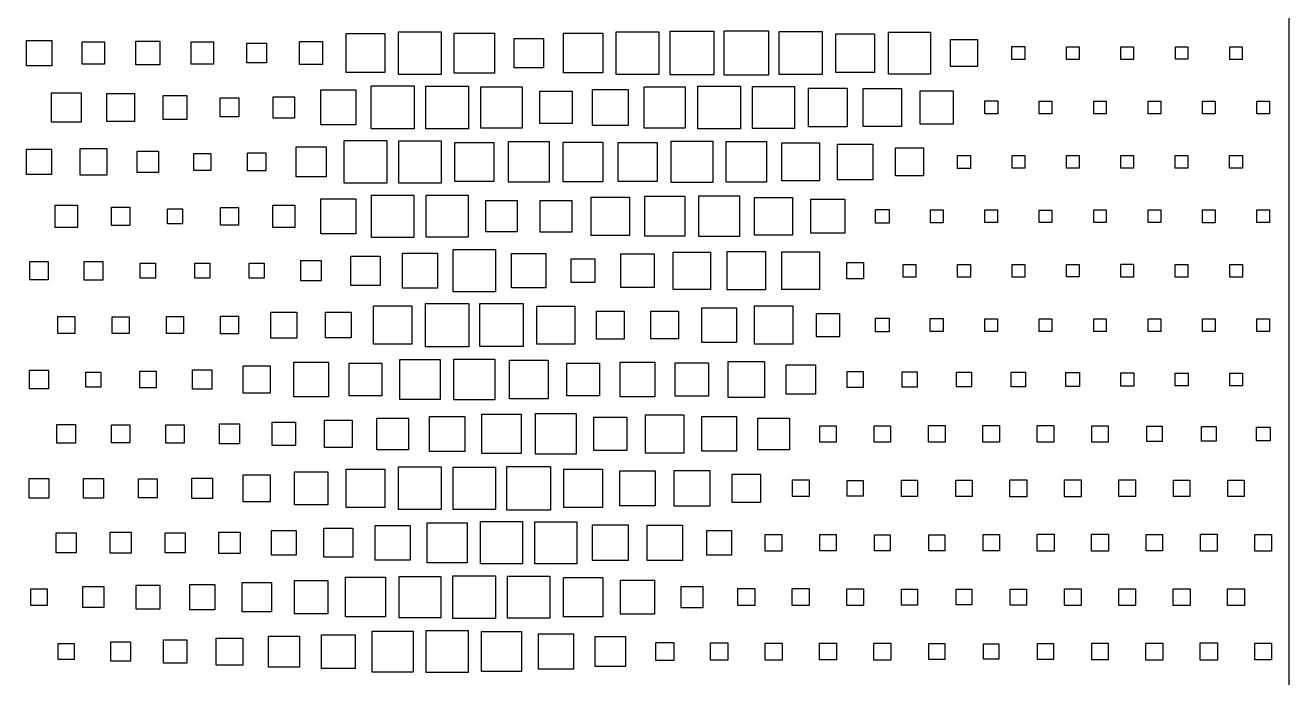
# Model space of a CAD drawing. Extents: x 0 to 454, y 0 to 640.
# Drawn here: x 157.2 to 454.4, y 166.2 to 319.7 of the extents above; entities that cross this region are included whole.
import ezdxf

# ---------------------------------------------------------------- set-up
doc = ezdxf.new("R2010")
doc.units = 0
doc.layers.get('0').update_dxf_attribs({"linetype": 'CONTINUOUS'})

msp = doc.modelspace()

# ---------------------------------------------------------------- linework, layer by layer
at = {"color": 7}
for points in [[(0, 640), (454.4, 640), (454.4, 0), (0, 0), (0, 640)], [(244.978107, 318.221893), (255.021893, 318.221893), (255.021893, 308.178107), (244.978107, 308.178107), (244.978107, 318.221893)], [(296.169816, 318.230184), (306.230184, 318.230184), (306.230184, 308.169816), (296.169816, 308.169816), (296.169816, 318.230184)], [(308.855637, 318.344363), (319.144363, 318.344363), (319.144363, 308.055637), (308.855637, 308.055637), (308.855637, 318.344363)], [(321.601446, 318.398554), (331.998554, 318.398554), (331.998554, 308.001446), (321.601446, 308.001446), (321.601446, 318.398554)], [(334.528634, 318.271366), (344.671366, 318.271366), (344.671366, 308.128634), (334.528634, 308.128634), (334.528634, 318.271366)], [(360.272402, 318.127598), (370.127598, 318.127598), (370.127598, 308.272402), (360.272402, 308.272402), (360.272402, 318.127598)], [(157.416949, 316.183051), (163.383051, 316.183051), (163.383051, 310.216949), (157.416949, 310.216949), (157.416949, 316.183051)], [(170.57519, 315.82481), (175.82481, 315.82481), (175.82481, 310.57519), (170.57519, 310.57519), (170.57519, 315.82481)], [(183.202506, 315.997494), (188.797494, 315.997494), (188.797494, 310.402506), (183.202506, 310.402506), (183.202506, 315.997494)], [(196.172089, 315.827911), (201.427911, 315.827911), (201.427911, 310.572089), (196.172089, 310.572089), (196.172089, 315.827911)], [(209.280858, 315.519142), (213.919142, 315.519142), (213.919142, 310.880858), (209.280858, 310.880858), (209.280858, 315.519142)], [(221.698891, 315.901109), (227.101109, 315.901109), (227.101109, 310.498891), (221.698891, 310.498891), (221.698891, 315.901109)], [(232.634013, 317.765987), (241.765987, 317.765987), (241.765987, 308.634013), (232.634013, 308.634013), (232.634013, 317.765987)], [(258.082696, 317.917304), (267.517304, 317.917304), (267.517304, 308.482696), (258.082696, 308.482696), (258.082696, 317.917304)], [(272.152751, 316.647249), (279.047249, 316.647249), (279.047249, 309.752751), (272.152751, 309.752751), (272.152751, 316.647249)], [(283.743627, 317.856373), (293.056373, 317.856373), (293.056373, 308.543627), (283.743627, 308.543627), (283.743627, 317.856373)], [(347.844326, 317.755674), (356.955674, 317.755674), (356.955674, 308.644326), (347.844326, 308.644326), (347.844326, 317.755674)], [(374.82337, 316.37663), (381.17663, 316.37663), (381.17663, 310.02337), (374.82337, 310.02337), (374.82337, 316.37663)], [(389.284289, 314.715711), (392.315711, 314.715711), (392.315711, 311.684289), (389.284289, 311.684289), (389.284289, 314.715711)], [(402.101207, 314.698793), (405.098793, 314.698793), (405.098793, 311.701207), (402.101207, 311.701207), (402.101207, 314.698793)], [(414.919069, 314.680931), (417.880931, 314.680931), (417.880931, 311.719069), (414.919069, 311.719069), (414.919069, 314.680931)], [(427.723922, 314.676078), (430.676078, 314.676078), (430.676078, 311.723922), (427.723922, 311.723922), (427.723922, 314.676078)], [(440.520551, 314.679449), (443.479449, 314.679449), (443.479449, 311.720551), (440.520551, 311.720551), (440.520551, 314.679449)], [(163.320533, 303.879467), (170.279467, 303.879467), (170.279467, 296.920533), (163.320533, 296.920533), (163.320533, 303.879467)], [(176.318088, 303.681912), (182.881912, 303.681912), (182.881912, 297.118088), (176.318088, 297.118088), (176.318088, 303.681912)], [(189.595294, 303.204706), (195.204706, 303.204706), (195.204706, 297.595294), (189.595294, 297.595294), (189.595294, 303.204706)], [(226.691066, 304.508934), (234.908934, 304.508934), (234.908934, 296.291066), (226.691066, 296.291066), (226.691066, 304.508934)], [(238.546428, 305.453572), (248.653572, 305.453572), (248.653572, 295.346428), (238.546428, 295.346428), (238.546428, 305.453572)], [(251.40008, 305.39992), (261.39992, 305.39992), (261.39992, 295.40008), (251.40008, 295.40008), (251.40008, 305.39992)], [(264.368854, 305.231146), (274.031146, 305.231146), (274.031146, 295.568854), (264.368854, 295.568854), (264.368854, 305.231146)], [(278.188781, 304.211219), (285.811219, 304.211219), (285.811219, 296.588781), (278.188781, 296.588781), (278.188781, 304.211219)], [(290.589289, 304.610711), (299.010711, 304.610711), (299.010711, 296.189289), (290.589289, 296.189289), (290.589289, 304.610711)], [(302.763192, 305.236808), (312.436808, 305.236808), (312.436808, 295.563192), (302.763192, 295.563192), (302.763192, 305.236808)], [(315.351752, 305.448248), (325.448248, 305.448248), (325.448248, 295.351752), (315.351752, 295.351752), (315.351752, 305.448248)], [(328.257978, 305.342022), (338.142022, 305.342022), (338.142022, 295.457978), (328.257978, 295.457978), (328.257978, 305.342022)], [(341.459154, 304.940846), (350.540846, 304.940846), (350.540846, 295.859154), (341.459154, 295.859154), (341.459154, 304.940846)], [(354.299798, 304.900202), (363.300202, 304.900202), (363.300202, 295.899798), (354.299798, 295.899798), (354.299798, 304.900202)], [(367.706213, 304.293787), (375.493787, 304.293787), (375.493787, 296.506213), (367.706213, 296.506213), (367.706213, 304.293787)], [(202.971783, 302.628217), (207.428217, 302.628217), (207.428217, 298.171783), (202.971783, 298.171783), (202.971783, 302.628217)], [(215.474069, 302.925931), (220.525931, 302.925931), (220.525931, 297.874069), (215.474069, 297.874069), (215.474069, 302.925931)], [(382.869056, 301.930944), (385.930944, 301.930944), (385.930944, 298.869056), (382.869056, 298.869056), (382.869056, 301.930944)], [(395.706667, 301.893333), (398.693333, 301.893333), (398.693333, 298.906667), (395.706667, 298.906667), (395.706667, 301.893333)], [(408.515833, 301.884167), (411.484167, 301.884167), (411.484167, 298.915833), (408.515833, 298.915833), (408.515833, 301.884167)], [(421.316844, 301.883156), (424.283156, 301.883156), (424.283156, 298.916844), (421.316844, 298.916844), (421.316844, 301.883156)], [(434.112059, 301.887941), (437.087941, 301.887941), (437.087941, 298.912059), (434.112059, 298.912059), (434.112059, 301.887941)], [(446.89413, 301.90587), (449.90587, 301.90587), (449.90587, 298.89413), (446.89413, 298.89413), (446.89413, 301.90587)], [(232.20163, 292.59837), (242.19837, 292.59837), (242.19837, 282.60163), (232.20163, 282.60163), (232.20163, 292.59837)], [(245.011336, 292.588664), (254.988664, 292.588664), (254.988664, 282.611336), (245.011336, 282.611336), (245.011336, 292.588664)], [(258.22114, 292.17886), (267.37886, 292.17886), (267.37886, 283.02114), (258.22114, 283.02114), (258.22114, 292.17886)], [(270.830055, 292.369945), (280.369945, 292.369945), (280.369945, 282.830055), (270.830055, 282.830055), (270.830055, 292.369945)], [(283.728799, 292.271201), (293.071201, 292.271201), (293.071201, 282.928799), (283.728799, 282.928799), (283.728799, 292.271201)], [(296.609884, 292.190116), (305.790116, 292.190116), (305.790116, 283.009884), (296.609884, 283.009884), (296.609884, 292.190116)], [(309.111495, 292.488505), (318.888505, 292.488505), (318.888505, 282.711495), (309.111495, 282.711495), (309.111495, 292.488505)], [(322.023248, 292.376752), (331.576752, 292.376752), (331.576752, 282.823248), (322.023248, 282.823248), (322.023248, 292.376752)], [(335.1581, 292.0419), (344.0419, 292.0419), (344.0419, 283.1581), (335.1581, 283.1581), (335.1581, 292.0419)], [(348.213756, 291.786244), (356.586244, 291.786244), (356.586244, 283.413756), (348.213756, 283.413756), (348.213756, 291.786244)], [(157.437439, 290.562561), (163.362561, 290.562561), (163.362561, 284.637439), (157.437439, 284.637439), (157.437439, 290.562561)], [(170.05606, 290.74394), (176.34394, 290.74394), (176.34394, 284.45606), (170.05606, 284.45606), (170.05606, 290.74394)], [(183.511477, 290.088523), (188.488523, 290.088523), (188.488523, 285.111477), (183.511477, 285.111477), (183.511477, 290.088523)], [(196.805668, 289.594332), (200.794332, 289.594332), (200.794332, 285.605668), (196.805668, 285.605668), (196.805668, 289.594332)], [(209.460686, 289.739314), (213.739314, 289.739314), (213.739314, 285.460686), (209.460686, 285.460686), (209.460686, 289.739314)], [(220.851446, 291.148554), (227.948554, 291.148554), (227.948554, 284.051446), (220.851446, 284.051446), (220.851446, 291.148554)], [(361.910674, 290.889326), (368.489326, 290.889326), (368.489326, 284.310674), (361.910674, 284.310674), (361.910674, 290.889326)], [(376.469663, 289.130337), (379.530337, 289.130337), (379.530337, 286.069663), (376.469663, 286.069663), (376.469663, 289.130337)], [(389.301005, 289.098995), (392.298995, 289.098995), (392.298995, 286.101005), (389.301005, 286.101005), (389.301005, 289.098995)], [(402.110441, 289.089559), (405.089559, 289.089559), (405.089559, 286.110441), (402.110441, 286.110441), (402.110441, 289.089559)], [(414.918529, 289.081471), (417.881471, 289.081471), (417.881471, 286.118529), (414.918529, 286.118529), (414.918529, 289.081471)], [(427.703364, 289.096636), (430.696636, 289.096636), (430.696636, 286.103364), (427.703364, 286.103364), (427.703364, 289.096636)], [(440.489412, 289.110588), (443.510588, 289.110588), (443.510588, 286.089412), (440.489412, 286.089412), (440.489412, 289.110588)], [(238.613695, 279.786305), (248.586305, 279.786305), (248.586305, 269.813695), (238.613695, 269.813695), (238.613695, 279.786305)], [(251.448002, 279.751998), (261.351998, 279.751998), (261.351998, 269.848002), (251.448002, 269.848002), (251.448002, 279.751998)], [(302.893076, 279.506924), (312.306924, 279.506924), (312.306924, 270.093076), (302.893076, 270.093076), (302.893076, 279.506924)], [(315.616777, 279.583223), (325.183223, 279.583223), (325.183223, 270.016777), (315.616777, 270.016777), (315.616777, 279.583223)], [(164.187659, 277.412341), (169.412341, 277.412341), (169.412341, 272.187659), (164.187659, 272.187659), (164.187659, 277.412341)], [(177.427996, 276.972004), (181.772004, 276.972004), (181.772004, 272.627996), (177.427996, 272.627996), (177.427996, 276.972004)], [(190.637935, 276.562065), (194.162065, 276.562065), (194.162065, 273.037935), (190.637935, 273.037935), (190.637935, 276.562065)], [(203.115214, 276.884786), (207.284786, 276.884786), (207.284786, 272.715214), (203.115214, 272.715214), (203.115214, 276.884786)], [(215.397096, 277.402904), (220.602904, 277.402904), (220.602904, 272.197096), (215.397096, 272.197096), (215.397096, 277.402904)], [(226.695717, 278.904283), (234.904283, 278.904283), (234.904283, 270.695717), (226.695717, 270.695717), (226.695717, 278.904283)], [(265.52527, 278.47473), (272.87473, 278.47473), (272.87473, 271.12527), (265.52527, 271.12527), (265.52527, 278.47473)], [(278.275931, 278.524069), (285.724069, 278.524069), (285.724069, 271.075931), (278.275931, 271.075931), (278.275931, 278.524069)], [(290.280858, 279.319142), (299.319142, 279.319142), (299.319142, 270.280858), (290.280858, 270.280858), (290.280858, 279.319142)], [(328.750821, 279.249179), (337.649179, 279.249179), (337.649179, 270.350821), (328.750821, 270.350821), (328.750821, 279.249179)], [(342.005784, 278.794216), (349.994216, 278.794216), (349.994216, 270.805784), (342.005784, 270.805784), (342.005784, 278.794216)], [(357.206575, 276.393425), (360.393425, 276.393425), (360.393425, 273.206575), (357.206575, 273.206575), (357.206575, 276.393425)], [(370.088805, 276.311195), (373.111195, 276.311195), (373.111195, 273.288805), (370.088805, 273.288805), (370.088805, 276.311195)], [(382.902892, 276.297108), (385.897108, 276.297108), (385.897108, 273.302892), (382.902892, 273.302892), (382.902892, 276.297108)], [(395.722843, 276.277157), (398.677157, 276.277157), (398.677157, 273.322843), (395.722843, 273.322843), (395.722843, 276.277157)], [(408.521225, 276.278775), (411.478775, 276.278775), (411.478775, 273.321225), (408.521225, 273.321225), (408.521225, 276.278775)], [(421.306667, 276.293333), (424.293333, 276.293333), (424.293333, 273.306667), (421.306667, 273.306667), (421.306667, 276.293333)], [(434.095882, 276.304118), (437.104118, 276.304118), (437.104118, 273.295882), (434.095882, 273.295882), (434.095882, 276.304118)], [(446.905049, 276.294951), (449.894951, 276.294951), (449.894951, 273.305049), (446.905049, 273.305049), (446.905049, 276.294951)], [(233.752886, 265.447114), (240.647114, 265.447114), (240.647114, 258.552886), (233.752886, 258.552886), (233.752886, 265.447114)], [(245.881832, 266.118168), (254.118168, 266.118168), (254.118168, 257.881832), (245.881832, 257.881832), (245.881832, 266.118168)], [(257.796036, 267.003964), (267.803964, 267.003964), (267.803964, 256.996036), (257.796036, 256.996036), (257.796036, 267.003964)], [(271.560153, 266.039847), (279.639847, 266.039847), (279.639847, 257.960153), (271.560153, 257.960153), (271.560153, 266.039847)], [(285.613762, 264.786238), (291.186238, 264.786238), (291.186238, 259.213762), (285.613762, 259.213762), (285.613762, 264.786238)], [(297.256403, 265.943597), (305.143597, 265.943597), (305.143597, 258.056403), (297.256403, 258.056403), (297.256403, 265.943597)], [(309.612696, 266.387304), (318.387304, 266.387304), (318.387304, 257.612696), (309.612696, 257.612696), (309.612696, 266.387304)], [(322.305662, 266.494338), (331.294338, 266.494338), (331.294338, 257.505662), (322.305662, 257.505662), (322.305662, 266.494338)], [(335.174884, 266.425116), (344.025116, 266.425116), (344.025116, 257.574884), (335.174884, 257.574884), (335.174884, 266.425116)], [(158.244442, 264.155558), (162.555558, 264.155558), (162.555558, 259.844442), (158.244442, 259.844442), (158.244442, 264.155558)], [(171.000025, 264.199975), (175.399975, 264.199975), (175.399975, 259.800025), (171.000025, 259.800025), (171.000025, 264.199975)], [(184.216703, 263.783297), (187.783297, 263.783297), (187.783297, 260.216703), (184.216703, 260.216703), (184.216703, 263.783297)], [(197.049663, 263.750337), (200.550337, 263.750337), (200.550337, 260.249663), (197.049663, 260.249663), (197.049663, 263.750337)], [(209.809694, 263.790306), (213.390306, 263.790306), (213.390306, 260.209694), (209.809694, 260.209694), (209.809694, 263.790306)], [(222.012714, 264.387286), (226.787286, 264.387286), (226.787286, 259.612714), (222.012714, 259.612714), (222.012714, 264.387286)], [(350.453186, 263.946814), (354.346814, 263.946814), (354.346814, 260.053186), (350.453186, 260.053186), (350.453186, 263.946814)], [(363.706667, 263.493333), (366.693333, 263.493333), (366.693333, 260.506667), (363.706667, 260.506667), (363.706667, 263.493333)], [(376.506127, 263.493873), (379.493873, 263.493873), (379.493873, 260.506127), (376.506127, 260.506127), (376.506127, 263.493873)], [(389.31152, 263.48848), (392.28848, 263.48848), (392.28848, 260.51152), (389.31152, 260.51152), (389.31152, 263.48848)], [(402.122843, 263.477157), (405.077157, 263.477157), (405.077157, 260.522843), (402.122843, 260.522843), (402.122843, 263.477157)], [(414.901814, 263.498186), (417.898186, 263.498186), (417.898186, 260.501814), (414.901814, 260.501814), (414.901814, 263.498186)], [(427.706667, 263.493333), (430.693333, 263.493333), (430.693333, 260.506667), (427.706667, 260.506667), (427.706667, 263.493333)], [(440.507206, 263.492794), (443.492794, 263.492794), (443.492794, 260.507206), (440.507206, 260.507206), (440.507206, 263.492794)], [(239.084093, 253.715907), (248.115907, 253.715907), (248.115907, 244.684093), (239.084093, 244.684093), (239.084093, 253.715907)], [(251.316029, 254.283971), (261.483971, 254.283971), (261.483971, 244.116029), (251.316029, 244.116029), (251.316029, 254.283971)], [(264.132947, 254.267053), (274.267053, 254.267053), (274.267053, 244.132947), (264.132947, 244.132947), (264.132947, 254.267053)], [(277.519142, 253.680858), (286.480858, 253.680858), (286.480858, 244.719142), (277.519142, 244.719142), (277.519142, 253.680858)], [(316.338787, 253.261213), (324.461213, 253.261213), (324.461213, 245.138787), (316.338787, 245.138787), (316.338787, 253.261213)], [(328.690159, 253.709841), (337.709841, 253.709841), (337.709841, 244.690159), (328.690159, 244.690159), (328.690159, 253.709841)], [(164.80068, 251.19932), (168.79932, 251.19932), (168.79932, 247.20068), (164.80068, 247.20068), (164.80068, 251.19932)], [(177.631955, 251.168045), (181.568045, 251.168045), (181.568045, 247.231955), (177.631955, 247.231955), (177.631955, 251.168045)], [(190.415037, 251.184963), (194.384963, 251.184963), (194.384963, 247.215037), (190.415037, 247.215037), (190.415037, 251.184963)], [(203.117978, 251.282022), (207.282022, 251.282022), (207.282022, 247.117978), (203.117978, 247.117978), (203.117978, 251.282022)], [(214.953186, 252.246814), (221.046814, 252.246814), (221.046814, 246.153186), (214.953186, 246.153186), (214.953186, 252.246814)], [(227.785067, 252.214933), (233.814933, 252.214933), (233.814933, 246.185067), (227.785067, 246.185067), (227.785067, 252.214933)], [(291.52557, 252.47443), (298.07443, 252.47443), (298.07443, 245.92557), (291.52557, 245.92557), (291.52557, 252.47443)], [(304.336556, 252.463444), (310.863444, 252.463444), (310.863444, 245.936556), (304.336556, 245.936556), (304.336556, 252.463444)], [(343.263033, 251.936967), (348.736967, 251.936967), (348.736967, 246.463033), (343.263033, 246.463033), (343.263033, 251.936967)], [(357.194914, 250.805086), (360.405086, 250.805086), (360.405086, 247.594914), (357.194914, 247.594914), (357.194914, 250.805086)], [(370.063934, 250.736066), (373.136066, 250.736066), (373.136066, 247.663934), (370.063934, 247.663934), (370.063934, 250.736066)], [(382.893928, 250.706072), (385.906072, 250.706072), (385.906072, 247.693928), (382.893928, 247.693928), (382.893928, 250.706072)], [(395.707206, 250.692794), (398.692794, 250.692794), (398.692794, 247.707206), (395.707206, 247.707206), (395.707206, 250.692794)], [(408.515294, 250.684706), (411.484706, 250.684706), (411.484706, 247.715294), (408.515294, 247.715294), (408.515294, 250.684706)], [(421.310441, 250.689559), (424.289559, 250.689559), (424.289559, 247.710441), (421.310441, 247.710441), (421.310441, 250.689559)], [(434.106667, 250.693333), (437.093333, 250.693333), (437.093333, 247.706667), (434.106667, 247.706667), (434.106667, 250.693333)], [(446.898578, 250.701422), (449.901422, 250.701422), (449.901422, 247.698578), (446.898578, 247.698578), (446.898578, 250.701422)], [(245.269485, 241.130515), (254.730515, 241.130515), (254.730515, 231.669485), (245.269485, 231.669485), (245.269485, 241.130515)], [(257.996624, 241.203376), (267.603376, 241.203376), (267.603376, 231.596624), (257.996624, 231.596624), (257.996624, 241.203376)], [(271.042371, 240.957629), (280.157629, 240.957629), (280.157629, 231.842371), (271.042371, 231.842371), (271.042371, 240.957629)], [(158.169154, 238.630846), (162.630846, 238.630846), (162.630846, 234.169154), (158.169154, 234.169154), (158.169154, 238.630846)], [(171.435778, 238.164222), (174.964222, 238.164222), (174.964222, 234.635778), (171.435778, 234.635778), (171.435778, 238.164222)], [(184.070374, 238.329626), (187.929626, 238.329626), (187.929626, 234.470374), (184.070374, 234.470374), (184.070374, 238.329626)], [(196.524265, 238.675735), (201.075735, 238.675735), (201.075735, 234.124265), (196.524265, 234.124265), (196.524265, 238.675735)], [(208.416158, 239.583842), (214.783842, 239.583842), (214.783842, 233.216158), (208.416158, 233.216158), (208.416158, 239.583842)], [(220.328744, 240.471256), (228.471256, 240.471256), (228.471256, 232.328744), (220.328744, 232.328744), (220.328744, 240.471256)], [(233.370515, 240.229485), (241.029485, 240.229485), (241.029485, 232.570515), (233.370515, 232.570515), (233.370515, 240.229485)], [(284.528793, 240.271207), (292.271207, 240.271207), (292.271207, 232.528793), (284.528793, 232.528793), (284.528793, 240.271207)], [(297.128407, 240.471593), (305.271593, 240.471593), (305.271593, 232.328407), (297.128407, 232.328407), (297.128407, 240.471593)], [(310.086127, 240.313873), (317.913873, 240.313873), (317.913873, 232.486127), (310.086127, 232.486127), (310.086127, 240.313873)], [(322.550129, 240.649871), (331.049871, 240.649871), (331.049871, 232.150129), (322.550129, 232.150129), (322.550129, 240.649871)], [(336.151268, 239.848732), (343.048732, 239.848732), (343.048732, 232.951268), (336.151268, 232.951268), (336.151268, 239.848732)], [(350.550987, 238.249013), (354.249013, 238.249013), (354.249013, 234.550987), (350.550987, 234.550987), (350.550987, 238.249013)], [(363.422972, 238.177028), (366.977028, 238.177028), (366.977028, 234.622972), (363.422972, 234.622972), (363.422972, 238.177028)], [(376.254853, 238.145147), (379.745147, 238.145147), (379.745147, 234.654853), (376.254853, 234.654853), (376.254853, 238.145147)], [(389.108977, 238.091023), (392.491023, 238.091023), (392.491023, 234.708977), (389.108977, 234.708977), (389.108977, 238.091023)], [(401.990466, 238.009534), (405.209534, 238.009534), (405.209534, 234.790466), (401.990466, 234.790466), (401.990466, 238.009534)], [(414.868113, 237.931887), (417.931887, 237.931887), (417.931887, 234.868113), (414.868113, 234.868113), (414.868113, 237.931887)], [(427.69258, 237.90742), (430.70742, 237.90742), (430.70742, 234.89258), (427.69258, 234.89258), (427.69258, 237.90742)], [(440.506127, 237.893873), (443.493873, 237.893873), (443.493873, 234.906127), (440.506127, 234.906127), (440.506127, 237.893873)], [(202.84473, 225.95527), (207.55527, 225.95527), (207.55527, 221.24473), (202.84473, 221.24473), (202.84473, 225.95527)], [(215.249148, 226.350852), (220.750852, 226.350852), (220.750852, 220.849148), (215.249148, 220.849148), (215.249148, 226.350852)], [(227.571268, 226.828732), (234.028732, 226.828732), (234.028732, 220.371268), (227.571268, 220.371268), (227.571268, 226.828732)], [(239.893254, 227.306746), (247.306746, 227.306746), (247.306746, 219.893254), (239.893254, 219.893254), (239.893254, 227.306746)], [(252.26761, 227.73239), (260.53239, 227.73239), (260.53239, 219.46761), (252.26761, 219.46761), (252.26761, 227.73239)], [(264.572543, 228.227457), (273.827457, 228.227457), (273.827457, 218.972543), (264.572543, 218.972543), (264.572543, 228.227457)], [(277.218125, 228.381875), (286.781875, 228.381875), (286.781875, 218.818125), (277.218125, 218.818125), (277.218125, 228.381875)], [(290.896912, 227.503088), (298.703088, 227.503088), (298.703088, 219.696912), (290.896912, 219.696912), (290.896912, 227.503088)], [(303.108223, 228.091777), (312.091777, 228.091777), (312.091777, 219.108223), (303.108223, 219.108223), (303.108223, 228.091777)], [(316.316949, 227.683051), (324.483051, 227.683051), (324.483051, 219.516949), (316.316949, 219.516949), (316.316949, 227.683051)], [(329.481998, 227.318002), (336.918002, 227.318002), (336.918002, 219.881998), (329.481998, 219.881998), (329.481998, 227.318002)], [(164.62011, 225.77989), (168.97989, 225.77989), (168.97989, 221.42011), (164.62011, 221.42011), (164.62011, 225.77989)], [(177.47329, 225.72671), (181.72671, 225.72671), (181.72671, 221.47329), (177.47329, 221.47329), (177.47329, 225.72671)], [(190.247341, 225.752659), (194.552659, 225.752659), (194.552659, 221.447341), (190.247341, 221.447341), (190.247341, 225.752659)], [(344.077653, 225.522347), (347.922347, 225.522347), (347.922347, 221.677653), (344.077653, 221.677653), (344.077653, 225.522347)], [(356.872463, 225.527537), (360.727537, 225.527537), (360.727537, 221.672463), (356.872463, 221.672463), (356.872463, 225.527537)], [(369.653725, 225.546275), (373.546275, 225.546275), (373.546275, 221.653725), (369.653725, 221.653725), (369.653725, 225.546275)], [(382.448064, 225.551936), (386.351936, 225.551936), (386.351936, 221.648064), (382.448064, 221.648064), (382.448064, 225.551936)], [(395.243548, 225.556452), (399.156452, 225.556452), (399.156452, 221.643548), (395.243548, 221.643548), (395.243548, 225.556452)], [(408.0972, 225.5028), (411.9028, 225.5028), (411.9028, 221.6972), (408.0972, 221.6972), (408.0972, 225.5028)], [(420.982868, 225.417132), (424.617132, 225.417132), (424.617132, 221.782868), (420.982868, 221.782868), (420.982868, 225.417132)], [(433.872782, 225.327218), (437.327218, 225.327218), (437.327218, 221.872782), (433.872782, 221.872782), (433.872782, 225.327218)], [(446.784602, 225.215398), (450.015398, 225.215398), (450.015398, 221.984602), (446.784602, 221.984602), (446.784602, 225.215398)], [(220.500754, 214.699246), (228.299246, 214.699246), (228.299246, 206.900754), (220.500754, 206.900754), (220.500754, 214.699246)], [(232.668388, 215.331612), (241.731612, 215.331612), (241.731612, 206.268388), (232.668388, 206.268388), (232.668388, 215.331612)], [(244.980331, 215.819669), (255.019669, 215.819669), (255.019669, 205.780331), (244.980331, 205.780331), (244.980331, 215.819669)], [(257.827243, 215.772757), (267.772757, 215.772757), (267.772757, 205.827243), (257.827243, 205.827243), (257.827243, 215.772757)], [(270.484148, 215.915852), (280.715852, 215.915852), (280.715852, 205.684148), (270.484148, 205.684148), (270.484148, 215.915852)], [(283.85565, 215.34435), (292.94435, 215.34435), (292.94435, 206.25565), (283.85565, 206.25565), (283.85565, 215.34435)], [(297.061746, 214.938254), (305.338254, 214.938254), (305.338254, 206.661746), (297.061746, 206.661746), (297.061746, 214.938254)], [(309.800074, 214.999926), (318.199926, 214.999926), (318.199926, 206.600074), (309.800074, 206.600074), (309.800074, 214.999926)], [(323.476636, 214.123364), (330.123364, 214.123364), (330.123364, 207.476636), (323.476636, 207.476636), (323.476636, 214.123364)], [(158.096158, 213.103842), (162.703842, 213.103842), (162.703842, 208.496158), (158.096158, 208.496158), (158.096158, 213.103842)], [(170.877083, 213.122917), (175.522917, 213.122917), (175.522917, 208.477083), (170.877083, 208.477083), (170.877083, 213.122917)], [(183.785129, 213.014871), (188.214871, 213.014871), (188.214871, 208.585129), (183.785129, 208.585129), (183.785129, 213.014871)], [(196.372071, 213.227929), (201.227929, 213.227929), (201.227929, 208.372071), (196.372071, 208.372071), (196.372071, 213.227929)], [(208.429638, 213.970362), (214.770362, 213.970362), (214.770362, 207.629638), (208.429638, 207.629638), (208.429638, 213.970362)], [(337.637549, 212.762451), (341.562451, 212.762451), (341.562451, 208.837549), (337.637549, 208.837549), (337.637549, 212.762451)], [(350.524902, 212.675098), (354.275098, 212.675098), (354.275098, 208.924902), (350.524902, 208.924902), (350.524902, 212.675098)], [(363.310613, 212.689387), (367.089387, 212.689387), (367.089387, 208.910613), (363.310613, 208.910613), (363.310613, 212.689387)], [(376.072733, 212.727267), (379.927267, 212.727267), (379.927267, 208.872733), (376.072733, 208.872733), (376.072733, 212.727267)], [(388.80742, 212.79258), (392.79258, 212.79258), (392.79258, 208.80742), (388.80742, 208.80742), (388.80742, 212.79258)], [(401.613217, 212.786783), (405.586783, 212.786783), (405.586783, 208.813217), (401.613217, 208.813217), (401.613217, 212.786783)], [(414.441256, 212.758744), (418.358744, 212.758744), (418.358744, 208.841256), (414.441256, 208.841256), (414.441256, 212.758744)], [(427.261881, 212.738119), (431.138119, 212.738119), (431.138119, 208.861881), (427.261881, 208.861881), (427.261881, 212.738119)], [(440.085472, 212.714528), (443.914528, 212.714528), (443.914528, 208.885472), (440.085472, 208.885472), (440.085472, 212.714528)], [(251.683775, 202.716225), (261.116225, 202.716225), (261.116225, 193.283775), (251.683775, 193.283775), (251.683775, 202.716225)], [(264.240319, 202.959681), (274.159681, 202.959681), (274.159681, 193.040319), (264.240319, 193.040319), (264.240319, 202.959681)], [(277.066605, 202.933395), (286.933395, 202.933395), (286.933395, 193.066605), (277.066605, 193.066605), (277.066605, 202.933395)], [(290.601219, 202.198781), (298.998781, 202.198781), (298.998781, 193.801219), (290.601219, 193.801219), (290.601219, 202.198781)], [(303.455815, 202.144185), (311.744185, 202.144185), (311.744185, 193.855815), (303.455815, 193.855815), (303.455815, 202.144185)], [(164.433542, 200.366458), (169.166458, 200.366458), (169.166458, 195.633542), (164.433542, 195.633542), (164.433542, 200.366458)], [(177.111275, 200.488725), (182.088725, 200.488725), (182.088725, 195.511275), (177.111275, 195.511275), (177.111275, 200.488725)], [(190.053493, 200.346507), (194.746507, 200.346507), (194.746507, 195.653493), (190.053493, 195.653493), (190.053493, 200.346507)], [(202.702445, 200.497555), (207.697555, 200.497555), (207.697555, 195.502445), (202.702445, 195.502445), (202.702445, 200.497555)], [(215.087586, 200.912414), (220.912414, 200.912414), (220.912414, 195.087586), (215.087586, 195.087586), (215.087586, 200.912414)], [(227.394473, 201.405527), (234.205527, 201.405527), (234.205527, 194.594473), (227.394473, 194.594473), (227.394473, 201.405527)], [(239.510074, 202.089926), (247.689926, 202.089926), (247.689926, 193.910074), (239.510074, 193.910074), (239.510074, 202.089926)], [(317.486575, 200.913425), (323.313425, 200.913425), (323.313425, 195.086575), (317.486575, 195.086575), (317.486575, 200.913425)], [(331.225956, 199.974044), (335.174044, 199.974044), (335.174044, 196.025956), (331.225956, 196.025956), (331.225956, 199.974044)], [(344.058578, 199.941422), (347.941422, 199.941422), (347.941422, 196.058578), (344.058578, 196.058578), (344.058578, 199.941422)], [(356.929283, 199.870717), (360.670717, 199.870717), (360.670717, 196.129283), (356.929283, 196.129283), (356.929283, 199.870717)], [(369.720116, 199.879884), (373.479884, 199.879884), (373.479884, 196.120116), (369.720116, 196.120116), (369.720116, 199.879884)], [(382.480619, 199.919381), (386.319381, 199.919381), (386.319381, 196.080619), (382.480619, 196.080619), (382.480619, 199.919381)], [(395.213487, 199.986513), (399.186513, 199.986513), (399.186513, 196.013487), (395.213487, 196.013487), (395.213487, 199.986513)], [(408.015711, 199.984289), (411.984289, 199.984289), (411.984289, 196.015711), (408.015711, 196.015711), (408.015711, 199.984289)], [(420.858376, 199.941624), (424.741624, 199.941624), (424.741624, 196.058376), (420.858376, 196.058376), (420.858376, 199.941624)], [(433.604994, 199.995006), (437.595006, 199.995006), (437.595006, 196.004994), (433.604994, 196.004994), (433.604994, 199.995006)], [(446.44348, 199.95652), (450.35652, 199.95652), (450.35652, 196.04348), (446.44348, 196.04348), (446.44348, 199.95652)], [(170.736752, 187.663248), (175.663248, 187.663248), (175.663248, 182.736752), (170.736752, 182.736752), (170.736752, 187.663248)], [(183.206483, 187.993517), (188.793517, 187.993517), (188.793517, 182.406483), (183.206483, 182.406483), (183.206483, 187.993517)], [(195.837439, 188.162561), (201.762561, 188.162561), (201.762561, 182.237439), (195.837439, 182.237439), (195.837439, 188.162561)], [(208.144528, 188.655472), (215.055472, 188.655472), (215.055472, 181.744528), (208.144528, 181.744528), (208.144528, 188.655472)], [(220.479589, 189.120411), (228.320411, 189.120411), (228.320411, 181.279589), (220.479589, 181.279589), (220.479589, 189.120411)], [(232.532911, 189.867089), (241.867089, 189.867089), (241.867089, 180.532911), (232.532911, 180.532911), (232.532911, 189.867089)], [(245.111428, 190.088572), (254.888572, 190.088572), (254.888572, 180.311428), (245.111428, 180.311428), (245.111428, 190.088572)], [(257.783768, 190.216232), (267.816232, 190.216232), (267.816232, 180.183768), (257.783768, 180.183768), (257.783768, 190.216232)], [(270.642745, 190.157255), (280.557255, 190.157255), (280.557255, 180.242745), (270.642745, 180.242745), (270.642745, 190.157255)], [(283.789798, 189.810202), (293.010202, 189.810202), (293.010202, 180.589798), (283.789798, 180.589798), (283.789798, 189.810202)], [(297.223107, 189.176893), (305.176893, 189.176893), (305.176893, 181.223107), (297.223107, 181.223107), (297.223107, 189.176893)], [(311.467194, 187.732806), (316.532806, 187.732806), (316.532806, 182.667194), (311.467194, 182.667194), (311.467194, 187.732806)], [(158.470104, 187.129896), (162.329896, 187.129896), (162.329896, 183.270104), (158.470104, 183.270104), (158.470104, 187.129896)], [(324.793401, 187.206599), (328.806599, 187.206599), (328.806599, 183.193401), (324.793401, 183.193401), (324.793401, 187.206599)], [(337.598928, 187.201072), (341.601072, 187.201072), (341.601072, 183.198928), (337.598928, 183.198928), (337.598928, 187.201072)], [(350.445772, 187.154228), (354.354228, 187.154228), (354.354228, 183.245772), (350.445772, 183.245772), (350.445772, 187.154228)], [(363.331912, 187.068088), (367.068088, 187.068088), (367.068088, 183.331912), (363.331912, 183.331912), (363.331912, 187.068088)], [(376.150515, 187.049485), (379.849485, 187.049485), (379.849485, 183.350515), (376.150515, 183.350515), (376.150515, 187.049485)], [(388.896324, 187.103676), (392.703676, 187.103676), (392.703676, 183.296324), (388.896324, 183.296324), (388.896324, 187.103676)], [(401.63674, 187.16326), (405.56326, 187.16326), (405.56326, 183.23674), (401.63674, 183.23674), (401.63674, 187.16326)], [(414.428315, 187.171685), (418.371685, 187.171685), (418.371685, 183.228315), (414.428315, 183.228315), (414.428315, 187.171685)], [(427.208566, 187.191434), (431.191434, 187.191434), (431.191434, 183.208566), (427.208566, 183.208566), (427.208566, 187.191434)], [(440.011532, 187.188468), (443.988468, 187.188468), (443.988468, 183.211532), (440.011532, 183.211532), (440.011532, 187.188468)], [(202.032132, 175.567868), (208.367868, 175.567868), (208.367868, 169.232132), (202.032132, 169.232132), (202.032132, 175.567868)], [(214.360656, 176.039344), (221.639344, 176.039344), (221.639344, 168.760656), (214.360656, 168.760656), (214.360656, 176.039344)], [(226.843866, 176.356134), (234.756134, 176.356134), (234.756134, 168.443866), (226.843866, 168.443866), (226.843866, 176.356134)], [(238.76845, 177.23155), (248.43155, 177.23155), (248.43155, 167.56845), (238.76845, 167.56845), (238.76845, 177.23155)], [(251.474896, 177.325104), (261.325104, 177.325104), (261.325104, 167.474896), (251.474896, 167.474896), (251.474896, 177.325104)], [(264.473597, 177.126403), (273.926403, 177.126403), (273.926403, 167.673597), (264.473597, 167.673597), (264.473597, 177.126403)], [(277.868621, 176.531379), (286.131379, 176.531379), (286.131379, 168.268621), (277.868621, 168.268621), (277.868621, 176.531379)], [(291.257714, 175.942286), (298.342286, 175.942286), (298.342286, 168.857714), (291.257714, 168.857714), (291.257714, 175.942286)], [(164.92962, 174.27038), (168.67038, 174.27038), (168.67038, 170.52962), (164.92962, 170.52962), (164.92962, 174.27038)], [(177.308358, 174.691642), (181.891642, 174.691642), (181.891642, 170.108358), (177.308358, 170.108358), (177.308358, 174.691642)], [(189.66701, 175.13299), (195.13299, 175.13299), (195.13299, 169.66701), (189.66701, 169.66701), (189.66701, 175.13299)], [(305.467022, 174.532978), (309.732978, 174.532978), (309.732978, 170.267022), (305.467022, 170.267022), (305.467022, 174.532978)], [(318.360576, 174.439424), (322.439424, 174.439424), (322.439424, 170.360576), (318.360576, 170.360576), (318.360576, 174.439424)], [(331.197108, 174.402892), (335.202892, 174.402892), (335.202892, 170.397108), (331.197108, 170.397108), (331.197108, 174.402892)], [(344.013621, 174.386379), (347.986379, 174.386379), (347.986379, 170.413621), (344.013621, 170.413621), (344.013621, 174.386379)], [(356.802567, 174.397433), (360.797433, 174.397433), (360.797433, 170.402567), (356.802567, 170.402567), (356.802567, 174.397433)], [(369.719712, 174.280288), (373.480288, 174.280288), (373.480288, 170.519712), (369.719712, 170.519712), (369.719712, 174.280288)], [(382.569994, 174.230006), (386.230006, 174.230006), (386.230006, 170.569994), (382.569994, 170.569994), (382.569994, 174.230006)], [(395.333462, 174.266538), (399.066538, 174.266538), (399.066538, 170.533462), (395.333462, 170.533462), (395.333462, 174.266538)], [(408.042537, 174.357463), (411.957463, 174.357463), (411.957463, 170.442537), (408.042537, 170.442537), (408.042537, 174.357463)], [(420.806544, 174.393456), (424.793456, 174.393456), (424.793456, 170.406544), (420.806544, 170.406544), (420.806544, 174.393456)], [(433.5781, 174.4219), (437.6219, 174.4219), (437.6219, 170.3781), (433.5781, 170.3781), (433.5781, 174.4219)], [(446.414835, 174.385165), (450.385165, 174.385165), (450.385165, 170.414835), (446.414835, 170.414835), (446.414835, 174.385165)]]:
    msp.add_lwpolyline(points, dxfattribs=at)

doc.saveas('drawing.dxf')
